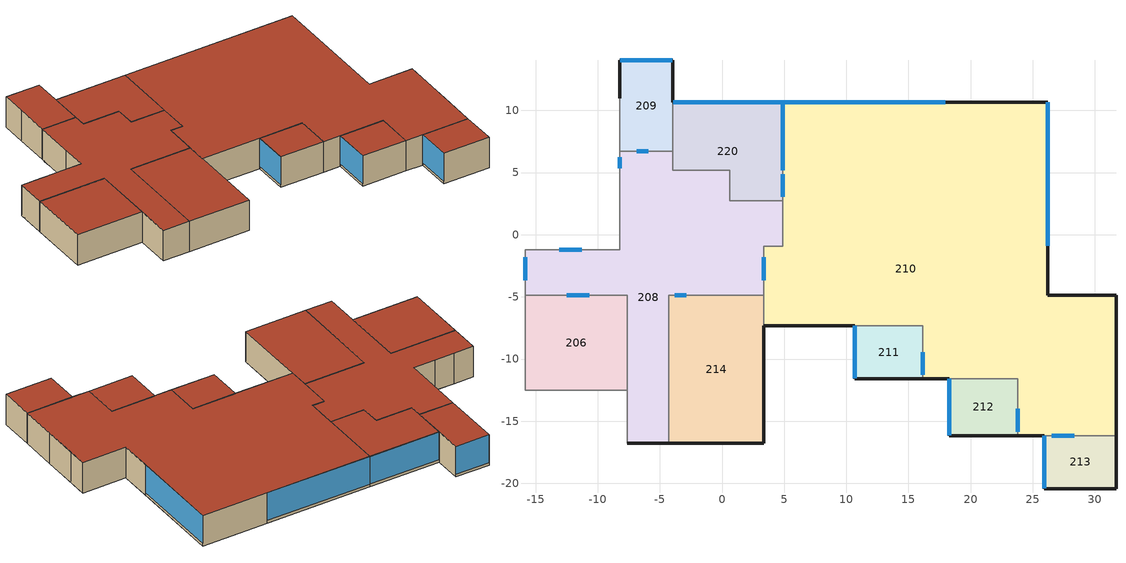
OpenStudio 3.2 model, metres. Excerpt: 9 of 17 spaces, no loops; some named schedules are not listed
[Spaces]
212
 floor ground: 23.77,-11.58 23.77,-16.15 18.29,-16.15 18.29,-11.58 z0
 wall outside: 18.29,-11.58 18.29,-16.15 23.77,-16.15 z0:3.96
 wall to 210: 23.77,-16.15 23.77,-11.58 18.29,-11.58 z0:3.96
 window: 18.29,-11.61 18.29,-16.13 z0.33:3.94
 window inside (Interior Window): 23.77,-15.85 23.77,-14.02 z0:2.03
 roof outside: 23.77,-16.15 23.77,-11.58 18.29,-11.58 18.29,-16.15 z3.96
209
 floor ground: -3.96,14.02 -3.96,6.71 -8.23,6.71 -8.23,14.02 z0
 wall outside: -3.96,10.67 -3.96,14.02 -8.23,14.02 -8.23,10.97 z0:3.96
 wall to 208: -8.23,6.71 -3.96,6.71 z0:3.96
 wall to 201: -8.23,10.97 -8.23,6.71 z0:3.96
 wall to 220: -3.96,6.71 -3.96,10.67 z0:3.96
 window: -3.99,14.02 -8.2,14.02 z0.33:3.94
 window inside (Interior Window): -6.86,6.71 -5.94,6.71 z0:2.03
 roof outside: -3.96,6.71 -3.96,14.02 -8.23,14.02 -8.23,6.71 z3.96
206
 floor ground: -7.62,-4.88 -7.62,-12.5 -15.85,-12.5 -15.85,-4.88 z0
 wall to 208: -7.62,-12.5 -7.62,-4.88 -8.23,-4.88 -15.85,-4.88 z0:3.96
 wall to 2005: -15.85,-4.88 -15.85,-12.5 z0:3.96
 wall to 2006: -15.85,-12.5 -7.62,-12.5 z0:3.96
 window inside (Interior Window): -10.67,-4.88 -12.5,-4.88 z0:2.03
 roof outside: -7.62,-12.5 -7.62,-4.88 -15.85,-4.88 -15.85,-12.5 z3.96
208
 floor ground: -3.96,6.71 -3.96,5.18 0.61,5.18 0.61,2.74 4.88,2.74 4.88,-0.91 3.35,-0.91 3.35,-4.88 -4.27,-4.88 -4.27,-16.76 -7.62,-16.76 -7.62,-4.88 -15.85,-4.88 -15.85,-1.22 -8.23,-1.22 -8.23,6.71 z0
 wall outside: -7.62,-16.76 -4.27,-16.76 z0:3.96
 wall to 202: -8.23,1.83 -8.23,-1.22 -10.97,-1.22 -13.41,-1.22 -15.85,-1.22 z0:3.96
 wall to 220: 4.88,2.74 0.61,2.74 0.61,5.18 -3.96,5.18 -3.96,6.71 z0:3.96
 wall to 210: 3.35,-4.88 3.35,-0.91 4.88,-0.91 4.88,2.74 z0:3.96
 wall to 214: -4.27,-16.76 -4.27,-4.88 -3.96,-4.88 3.35,-4.88 z0:3.96
 wall to 201: -8.23,6.71 -8.23,1.83 z0:3.96
 wall to 2006: -7.62,-12.5 -7.62,-16.76 z0:3.96
 wall to 2003: -15.85,-1.22 -15.85,-4.88 z0:3.96
 window inside (Interior Window): -3.81,-4.88 -2.9,-4.88 / -8.23,6.25 -8.23,5.33 / -11.28,-1.22 -13.11,-1.22 / 3.35,-3.66 3.35,-1.83 / -15.85,-1.83 -15.85,-3.66 z0:2.03
 roof outside: -4.27,-16.76 -4.27,-4.88 3.35,-4.88 3.35,-0.91 4.88,-0.91 4.88,2.74 0.61,2.74 0.61,5.18 -3.96,5.18 -3.96,6.71 -8.23,6.71 -8.23,-1.22 -15.85,-1.22 -15.85,-4.88 -7.62,-4.88 -7.62,-16.76 z3.96
210
 floor ground: 26.21,10.67 26.21,-4.88 31.7,-4.88 31.7,-16.15 23.77,-16.15 23.77,-11.58 16.15,-11.58 16.15,-7.32 3.35,-7.32 3.35,-0.91 4.88,-0.91 4.88,10.67 z0
 wall outside: 3.35,-7.32 10.67,-7.32 / 16.15,-11.58 18.29,-11.58 / 23.77,-16.15 25.91,-16.15 / 31.7,-16.15 31.7,-11.58 31.7,-7.32 31.7,-4.88 26.21,-4.88 26.21,-0.91 26.21,10.67 17.98,10.67 4.88,10.67 z0:3.96
 wall to 214: 3.35,-4.88 3.35,-7.32 z0:3.96
 wall to 211: 10.67,-7.32 16.15,-7.32 16.15,-11.58 z0:3.96
 wall to 220: 4.88,10.67 4.88,5.18 4.88,2.74 z0:3.96
 wall to 213: 25.91,-16.15 31.7,-16.15 z0:3.96
 window inside (Interior Window): 16.15,-9.45 16.15,-11.28 / 4.88,4.88 4.88,3.05 / 26.52,-16.15 28.35,-16.15 z0:2.03
 window inside: 4.88,10.64 4.88,5.21 z0.34:3.94
 window: 26.21,-0.89 26.21,10.64 / 17.96,10.67 4.9,10.67 z0.36:3.94
 roof outside: 31.7,-16.15 31.7,-4.88 26.21,-4.88 26.21,10.67 4.88,10.67 4.88,-0.91 3.35,-0.91 3.35,-7.32 16.15,-7.32 16.15,-11.58 23.77,-11.58 23.77,-16.15 z3.96
211
 floor ground: 16.15,-7.32 16.15,-11.58 10.67,-11.58 10.67,-7.32 z0
 wall outside: 10.67,-7.32 10.67,-11.58 16.15,-11.58 z0:3.96
 window: 10.67,-7.34 10.67,-11.56 z0.33:3.94
 roof outside: 16.15,-11.58 16.15,-7.32 10.67,-7.32 10.67,-11.58 z3.96
213
 floor ground: 31.7,-16.15 31.7,-20.42 25.91,-20.42 25.91,-16.15 z0
 wall outside: 25.91,-16.15 25.91,-20.42 31.7,-20.42 31.7,-16.15 z0:3.96
 window: 25.91,-16.18 25.91,-20.4 z0.33:3.94
 roof outside: 31.7,-20.42 31.7,-16.15 25.91,-16.15 25.91,-20.42 z3.96
214
 floor ground: 3.35,-4.88 3.35,-16.76 -4.27,-16.76 -4.27,-4.88 z0
 wall outside: -4.27,-16.76 3.35,-16.76 3.35,-7.32 z0:3.96
 roof outside: 3.35,-16.76 3.35,-4.88 -4.27,-4.88 -4.27,-16.76 z3.96
220
 floor ground: 4.88,10.67 4.88,2.74 0.61,2.74 0.61,5.18 -3.96,5.18 -3.96,10.67 z0
 wall outside: 4.88,10.67 -3.96,10.67 z0:3.96
 window: 4.85,10.67 -3.94,10.67 z0.35:3.94
 roof outside: 4.88,2.74 4.88,10.67 -3.96,10.67 -3.96,5.18 0.61,5.18 0.61,2.74 z3.96
[Site]
Greenville-Spartanburg Intl AP: Latitude {deg}=34.9; Longitude {deg}=-82.217; Time Zone {hr}=-5; Elevation {m}=292
[ClimateZones]
Climate Zone Institution Name 1=ASHRAE; Climate Zone Document Name 1=ANSI/ASHRAE Standard 169; Climate Zone Document Year 1=2006; Climate Zone Value 1=3A; Climate Zone Institution Name 2=CEC; Climate Zone Document Name 2=California Climate Zone Descriptions; Climate Zone Document Year 2=1995
[Building]
Building 1: North Axis {deg}=71.5; Space Type=189.1-2009 - Office - WholeBuilding - Lg Office - CZ1-3; Default Construction Set=189.1-2009 - CZ3 - Office 1; Default Schedule Set=189.1-2009 - Office - WholeBuilding - Lg Office - CZ1-3 Schedule Set 1
[SizingPeriod:DesignDay]
Sizing Period Design Day 1: Maximum Dry-Bulb Temperature {C}=23; Daily Dry-Bulb Temperature Range {deltaC}=0; Humidity Indicating Conditions at Maximum Dry-Bulb=23; Barometric Pressure {Pa}=31000; Wind Speed {m/s}=0; Wind Direction {deg}=0; Sky Clearness=0; Snow Indicator=0; Day of Month=31; Month=3; Day Type=SummerDesignDay; Daylight Saving Time Indicator=0; Humidity Indicating Type=WetBulb; Dry-Bulb Temperature Range Modifier Type=DefaultMultipliers; Solar Model Indicator=ASHRAEClearSky
[DefaultConstructionSet] Interior Partition Construction=Interior Partition
Name | Default Exterior Surface Constructions | Default Interior Surface Constructions | Default Ground Contact Surface Constructions | Default Exterior SubSurface Constructions | Default Interior SubSurface Constructions
189.1-2009 - CZ3 - Office | Default Surface Constructions 10 | Default Surface Constructions 11 | Default Surface Constructions 12 | Default Sub Surface Constructions 7 | Default Sub Surface Constructions 8
189.1-2009 - CZ3 - Office 1 | Default Surface Constructions 7 | Default Surface Constructions 8 | Default Surface Constructions 9 | Default Sub Surface Constructions 5 | Default Sub Surface Constructions 6
[Construction]
Interior Partition; Interior Door: G05 25mm wood
ExtSlabCarpet 4in ClimateZone 1-8: MAT-CC05 4 HW CONCRETE, CP02 CARPET PAD
ASHRAE 189.1-2009 ExtWall Mass ClimateZone 3: 1IN Stucco, 8IN Concrete HW, Wall Insulation [36], 1/2IN Gypsum
ASHRAE 189.1-2009 ExtRoof IEAD ClimateZone 2-5: Roof Membrane, Roof Insulation [21], Metal Decking
Interior Floor: F16 Acoustic tile, F05 Ceiling air space resistance, M11 100mm lightweight concrete
Interior Wall: G01a 19mm gypsum board, F04 Wall air space resistance, G01a 19mm gypsum board
Interior Ceiling: M11 100mm lightweight concrete, F05 Ceiling air space resistance, F16 Acoustic tile
ASHRAE 189.1-2009 ExtWindow ClimateZone 3: Theoretical Glass [202]
Exterior Door: F08 Metal surface, I01 25mm insulation board
Interior Window: Clear 3mm
[Material] Thermal Absorptance=0.9
Name | Roughness | Thickness {m} | Conductivity {W/m-K} | Density {kg/m3} | Specific Heat {J/kg-K} | Solar Absorptance | Visible Absorptance
G05 25mm wood | MediumSmooth | 0.0254 | 0.15 | 608 | 1630 | 0.5 | 0.5
MAT-CC05 4 HW CONCRETE | Rough | 0.1016 | 1.311 | 2240 | 836.8 | 0.85 | 0.85
1IN Stucco | Smooth | 0.0253 | 0.6918 | 1858 | 837 | 0.92 | 0.92
8IN Concrete HW | MediumRough | 0.2033 | 1.7296 | 2243 | 837 | 0.65 | 0.65
Wall Insulation [36] | MediumRough | 0.0566 | 0.0432 | 91 | 837 | 0.5 | 0.5
1/2IN Gypsum | Smooth | 0.0127 | 0.16 | 784.9 | 830 | 0.4 | 0.4
Roof Membrane | VeryRough | 0.0095 | 0.16 | 1121.29 | 1460 | 0.7 | 0.7
Roof Insulation [21] | MediumRough | 0.2105 | 0.049 | 265 | 836.8 | 0.7 | 0.7
Metal Decking | MediumSmooth | 0.0015 | 45.006 | 7680 | 418.4 | 0.6 | 0.6
F16 Acoustic tile | MediumSmooth | 0.0191 | 0.06 | 368 | 590 | 0.3 | 0.3
M11 100mm lightweight concrete | MediumRough | 0.1016 | 0.53 | 1280 | 840 | 0.5 | 0.5
G01a 19mm gypsum board | MediumSmooth | 0.019 | 0.16 | 800 | 1090 | 0.4 | 0.4
F08 Metal surface | Smooth | 0.0008 | 45.28 | 7824 | 500 | 0.7 | 0.7
I01 25mm insulation board | MediumRough | 0.0254 | 0.03 | 43 | 1210 | 0.6 | 0.6
[Material:NoMass]
CP02 CARPET PAD: Roughness=Smooth; Thermal Resistance {m2-K/W}=0.1; Thermal Absorptance=0.9; Solar Absorptance=0.8; Visible Absorptance=0.8
[Material:AirGap]
Name | Thermal Resistance {m2-K/W}
F05 Ceiling air space resistance | 0.18
F04 Wall air space resistance | 0.15
[WindowMaterial:Glazing] Optical Data Type=SpectralAverage; Thickness {m}=0.003; Back Side Solar Reflectance at Normal Incidence=0; Back Side Visible Reflectance at Normal Incidence=0; Infrared Transmittance at Normal Incidence=0; Dirt Correction Factor for Solar and Visible Transmittance=1; Solar Diffusing=No
Name | Solar Transmittance at Normal Incidence | Front Side Solar Reflectance at Normal Incidence | Visible Transmittance at Normal Incidence | Front Side Visible Reflectance at Normal Incidence | Front Side Infrared Hemispherical Emissivity | Back Side Infrared Hemispherical Emissivity | Conductivity {W/m-K}
Theoretical Glass [202] | 0.2325 | 0.7175 | 0.3192 | 0.6308 | 0.9 | 0.9 | 0.0192
Clear 3mm | 0.837 | 0.075 | 0.898 | 0.081 | 0.84 | 0.84 | 0.9
[DefaultSurfaceConstructions]
Name | Floor Construction | Wall Construction | Roof Ceiling Construction
Default Surface Constructions 10; Default Surface Constructions 7 | ExtSlabCarpet 4in ClimateZone 1-8 | ASHRAE 189.1-2009 ExtWall Mass ClimateZone 3 | ASHRAE 189.1-2009 ExtRoof IEAD ClimateZone 2-5
Default Surface Constructions 11; Default Surface Constructions 8 | Interior Floor | Interior Wall | Interior Ceiling
Default Surface Constructions 12; Default Surface Constructions 9 | ExtSlabCarpet 4in ClimateZone 1-8 | ExtSlabCarpet 4in ClimateZone 1-8 | ExtSlabCarpet 4in ClimateZone 1-8
[DefaultSubSurfaceConstructions]
Name | Fixed Window Construction | Operable Window Construction | Door Construction | Glass Door Construction | Tubular Daylight Dome Construction | Tubular Daylight Diffuser Construction
Default Sub Surface Constructions 7 | ASHRAE 189.1-2009 ExtWindow ClimateZone 3 | ASHRAE 189.1-2009 ExtWindow ClimateZone 3 | Exterior Door | Interior Window | Interior Window | Interior Window
Default Sub Surface Constructions 8; Default Sub Surface Constructions 6 | Interior Window | Interior Window | Interior Door
Default Sub Surface Constructions 5 | ASHRAE 189.1-2009 ExtWindow ClimateZone 3 | ASHRAE 189.1-2009 ExtWindow ClimateZone 3 | Exterior Door |  | Interior Window | Interior Window
[Space] Default Construction Set=189.1-2009 - CZ3 - Office; Building Story=Story 1
Name | Space Type | Thermal Zone
210 | 189.1-2009 - Office - OpenOffice - CZ1-3 | Thermal Zone 1
209; 220; 214 | 189.1-2009 - Office - Conference - CZ1-3 | Thermal Zone 3
208 | 189.1-2009 - Office - Lobby - CZ1-3 | Thermal Zone 4
211; 212; 213 | 189.1-2009 - Office - ClosedOffice - CZ1-3 | Thermal Zone 2
206 | 189.1-2009 - Office - Lobby - CZ1-3 | Thermal Zone 6
[BuildingStory]
Story 1: Nominal Z Coordinate {m}=0; Nominal Floor to Floor Height {m}=2.4384; Nominal Floor to Ceiling Height {m}=2.4384
[ThermostatSetpoint:DualSetpoint] Heating Setpoint Temperature Schedule=HVAC; Cooling Setpoint Temperature Schedule=HVAC
Thermostat Setpoint Dual Setpoint 2; Thermostat Setpoint Dual Setpoint 3; Thermostat Setpoint Dual Setpoint 10; Thermostat Setpoint Dual Setpoint 11; Thermostat Setpoint Dual Setpoint 13
[ZoneControl:Humidistat]
Zone Control Humidistat 2; Zone Control Humidistat 3; Zone Control Humidistat 10; Zone Control Humidistat 11; Zone Control Humidistat 13
[ThermalZone] Multiplier=1; Use Ideal Air Loads=No
Name | Thermostat | Humidistat
Thermal Zone 3 | Thermostat Setpoint Dual Setpoint 10 | Zone Control Humidistat 10
Thermal Zone 2 | Thermostat Setpoint Dual Setpoint 3 | Zone Control Humidistat 3
Thermal Zone 6 | Thermostat Setpoint Dual Setpoint 13 | Zone Control Humidistat 13
Thermal Zone 4 | Thermostat Setpoint Dual Setpoint 11 | Zone Control Humidistat 11
Thermal Zone 1 | Thermostat Setpoint Dual Setpoint 2 | Zone Control Humidistat 2
[DefaultScheduleSet]
Name | Number of People Schedule | People Activity Level Schedule | Lighting Schedule | Electric Equipment Schedule | Infiltration Schedule
189.1-2009 - Office - WholeBuilding - Lg Office - CZ1-3 Schedule Set; 189.1-2009 - Office - WholeBuilding - Lg Office - CZ1-3 Schedule Set 1 | Large Office Bldg Occ | Large Office Activity | Large Office Bldg Light | Large Office Bldg Equip | Large Office Infil Quarter On
189.1-2009 - Office - Conference - CZ1-3 Schedule Set; 189.1-2009 - Office - Lobby - CZ1-3 Schedule Set | Office Misc Occ | Office Activity | Office Bldg Light | Office Bldg Equip | Office Infil Quarter On
189.1-2009 - Office - ClosedOffice - CZ1-3 Schedule Set; 189.1-2009 - Office - OpenOffice - CZ1-3 Schedule Set | Office Work Occ | Office Activity | Office Bldg Light | Office Bldg Equip | Office Infil Quarter On
[SpaceType] Default Construction Set=189.1-2009 - CZ3 - Office; Standards Building Type=Office
Name | Default Schedule Set | Design Specification Outdoor Air Object | Standards Space Type
189.1-2009 - Office - Conference - CZ1-3 | 189.1-2009 - Office - Conference - CZ1-3 Schedule Set | 189.1-2009 - Office - Conference - CZ1-3 Ventilation | Conference
189.1-2009 - Office - ClosedOffice - CZ1-3 | 189.1-2009 - Office - ClosedOffice - CZ1-3 Schedule Set | 189.1-2009 - Office - ClosedOffice - CZ1-3 Ventilation | ClosedOffice
189.1-2009 - Office - Lobby - CZ1-3 | 189.1-2009 - Office - Lobby - CZ1-3 Schedule Set | 189.1-2009 - Office - Lobby - CZ1-3 Ventilation | Lobby
189.1-2009 - Office - OpenOffice - CZ1-3 | 189.1-2009 - Office - OpenOffice - CZ1-3 Schedule Set | 189.1-2009 - Office - OpenOffice - CZ1-3 Ventilation | OpenOffice
189.1-2009 - Office - WholeBuilding - Lg Office - CZ1-3 | 189.1-2009 - Office - WholeBuilding - Lg Office - CZ1-3 Schedule Set | 189.1-2009 - Office - WholeBuilding - Lg Office - CZ1-3 Ventilation | WholeBuilding - Lg Office
[DesignSpecification:OutdoorAir] Outdoor Air Method=Sum
Name | Outdoor Air Flow per Person {m3/s-person}
189.1-2009 - Office - Conference - CZ1-3 Ventilation; 189.1-2009 - Office - ClosedOffice - CZ1-3 Ventilation; 189.1-2009 - Office - OpenOffice - CZ1-3 Ventilation; 189.1-2009 - Office - WholeBuilding - Lg Office - CZ1-3 Ventilation | 0.00943895
189.1-2009 - Office - Lobby - CZ1-3 Ventilation | 0.00707921
[People] Multiplier=1
Name | People Definition | Space or SpaceType
189.1-2009 - Office - Conference - CZ1-3 People | 189.1-2009 - Office - Conference - CZ1-3 People Definition | 189.1-2009 - Office - Conference - CZ1-3
189.1-2009 - Office - ClosedOffice - CZ1-3 People | 189.1-2009 - Office - ClosedOffice - CZ1-3 People Definition | 189.1-2009 - Office - ClosedOffice - CZ1-3
189.1-2009 - Office - Lobby - CZ1-3 People | 189.1-2009 - Office - Lobby - CZ1-3 People Definition | 189.1-2009 - Office - Lobby - CZ1-3
189.1-2009 - Office - OpenOffice - CZ1-3 People | 189.1-2009 - Office - OpenOffice - CZ1-3 People Definition | 189.1-2009 - Office - OpenOffice - CZ1-3
189.1-2009 - Office - WholeBuilding - Lg Office - CZ1-3 People | 189.1-2009 - Office - WholeBuilding - Lg Office - CZ1-3 People Definition | 189.1-2009 - Office - WholeBuilding - Lg Office - CZ1-3
[People:Definition] Number of People Calculation Method=People/Area; Fraction Radiant=0.3
Name | People per Space Floor Area {person/m2}
189.1-2009 - Office - Conference - CZ1-3 People Definition | 0.538196
189.1-2009 - Office - ClosedOffice - CZ1-3 People Definition | 0.0511286
189.1-2009 - Office - Lobby - CZ1-3 People Definition | 0.107639
189.1-2009 - Office - OpenOffice - CZ1-3 People Definition | 0.0565105
189.1-2009 - Office - WholeBuilding - Lg Office - CZ1-3 People Definition | 0.0538196
[Lights]
Name | Lights Definition | Space or SpaceType
189.1-2009 - Office - Conference - CZ1-3 Lights | 189.1-2009 - Office - Conference - CZ1-3 Lights Definition | 189.1-2009 - Office - Conference - CZ1-3
189.1-2009 - Office - ClosedOffice - CZ1-3 Lights | 189.1-2009 - Office - ClosedOffice - CZ1-3 Lights Definition | 189.1-2009 - Office - ClosedOffice - CZ1-3
189.1-2009 - Office - Lobby - CZ1-3 Lights | 189.1-2009 - Office - Lobby - CZ1-3 Lights Definition | 189.1-2009 - Office - Lobby - CZ1-3
189.1-2009 - Office - OpenOffice - CZ1-3 Lights | 189.1-2009 - Office - OpenOffice - CZ1-3 Lights Definition | 189.1-2009 - Office - OpenOffice - CZ1-3
189.1-2009 - Office - WholeBuilding - Lg Office - CZ1-3 Lights | 189.1-2009 - Office - WholeBuilding - Lg Office - CZ1-3 Lights Definition | 189.1-2009 - Office - WholeBuilding - Lg Office - CZ1-3
[Lights:Definition] Design Level Calculation Method=Watts/Area
Name | Watts per Space Floor Area {W/m2}
189.1-2009 - Office - Conference - CZ1-3 Lights Definition; 189.1-2009 - Office - Lobby - CZ1-3 Lights Definition | 12.5938
189.1-2009 - Office - ClosedOffice - CZ1-3 Lights Definition; 189.1-2009 - Office - OpenOffice - CZ1-3 Lights Definition | 10.6563
189.1-2009 - Office - WholeBuilding - Lg Office - CZ1-3 Lights Definition | 9.68752
[ElectricEquipment]
Name | Electric Equipment Definition | Space or SpaceType
189.1-2009 - Office - Conference - CZ1-3 Electric Equipment | 189.1-2009 - Office - Conference - CZ1-3 Electric Equipment Definition | 189.1-2009 - Office - Conference - CZ1-3
189.1-2009 - Office - ClosedOffice - CZ1-3 Electric Equipment | 189.1-2009 - Office - ClosedOffice - CZ1-3 Electric Equipment Definition | 189.1-2009 - Office - ClosedOffice - CZ1-3
189.1-2009 - Office - Lobby - CZ1-3 Electric Equipment | 189.1-2009 - Office - Lobby - CZ1-3 Electric Equipment Definition | 189.1-2009 - Office - Lobby - CZ1-3
189.1-2009 - Office - OpenOffice - CZ1-3 Electric Equipment | 189.1-2009 - Office - OpenOffice - CZ1-3 Electric Equipment Definition | 189.1-2009 - Office - OpenOffice - CZ1-3
189.1-2009 - Office - WholeBuilding - Lg Office - CZ1-3 Electric Equipment | 189.1-2009 - Office - WholeBuilding - Lg Office - CZ1-3 Electric Equipment Definition | 189.1-2009 - Office - WholeBuilding - Lg Office - CZ1-3
[ElectricEquipment:Definition] Design Level Calculation Method=Watts/Area
Name | Watts per Space Floor Area {W/m2}
189.1-2009 - Office - Conference - CZ1-3 Electric Equipment Definition | 3.98265
189.1-2009 - Office - ClosedOffice - CZ1-3 Electric Equipment Definition | 6.8889
189.1-2009 - Office - Lobby - CZ1-3 Electric Equipment Definition | 0.753474
189.1-2009 - Office - OpenOffice - CZ1-3 Electric Equipment Definition | 7.64238
189.1-2009 - Office - WholeBuilding - Lg Office - CZ1-3 Electric Equipment Definition | 5.81251
[SpaceInfiltration:DesignFlowRate] Design Flow Rate Calculation Method=Flow/ExteriorArea; Flow per Exterior Surface Area {m3/s-m2}=0.00030226
Name | Space or SpaceType
189.1-2009 - Office - Conference - CZ1-3 Infiltration | 189.1-2009 - Office - Conference - CZ1-3
189.1-2009 - Office - ClosedOffice - CZ1-3 Infiltration | 189.1-2009 - Office - ClosedOffice - CZ1-3
189.1-2009 - Office - Lobby - CZ1-3 Infiltration | 189.1-2009 - Office - Lobby - CZ1-3
189.1-2009 - Office - OpenOffice - CZ1-3 Infiltration | 189.1-2009 - Office - OpenOffice - CZ1-3
189.1-2009 - Office - WholeBuilding - Lg Office - CZ1-3 Infiltration | 189.1-2009 - Office - WholeBuilding - Lg Office - CZ1-3
[Schedule:Ruleset]
Name | Default Day Schedule | Summer Design Day Schedule | Winter Design Day Schedule
Large Office Bldg Occ | Large Office Bldg Occ Default Schedule | Large Office Bldg Occ Summer Design Day | Large Office Bldg Occ Winter Design Day
Large Office Activity | Large Office Activity Default Schedule | Large Office Activity Summer Design Day | Large Office Activity Winter Design Day
Large Office Bldg Light | Large Office Bldg Light Default Schedule | Large Office Bldg Light Summer Design Day | Large Office Bldg Light Winter Design Day
Large Office Bldg Equip | Large Office Bldg Equip Default Schedule | Large Office Bldg Equip Summer Design Day | Large Office Bldg Equip Winter Design Day
Large Office Infil Quarter On | Large Office Infil Quarter On Default Schedule | Large Office Infil Quarter On Summer Design Day | Large Office Infil Quarter On Winter Design Day
HVAC | Schedule Day 1
Office Misc Occ | Office Bldg Occ Default Schedule 1 | Office Bldg Occ Summer Design Day 1 | Office Bldg Occ Winter Design Day 1
Office Activity | Office Activity Default Schedule | Office Activity Summer Design Day | Office Activity Winter Design Day
Office Bldg Light | Office Bldg Light Default Schedule | Office Bldg Light Summer Design Day | Office Bldg Light Winter Design Day
Office Bldg Equip | Office Bldg Equip Default Schedule | Office Bldg Equip Summer Design Day | Office Bldg Equip Winter Design Day
Office Infil Quarter On | Office Infil Quarter On Default Schedule | Office Infil Quarter On Summer Design Day | Office Infil Quarter On Winter Design Day
Office Work Occ | Office Bldg Occ Default Schedule | Office Bldg Occ Summer Design Day | Office Bldg Occ Winter Design Day
[Schedule:Day]
Schedule Day 1: 24, 0, 22.2222
Office Bldg Occ Default Schedule 1: 6, 0, 0, 7, 0, 0.1, 8, 0, 0.2, 20, 0, 0.4, 22, 0, 0.1, 24, 0, 0.05
Office Bldg Occ Summer Design Day 1; Office Bldg Occ Summer Design Day: 6, 0, 0, 22, 0, 1, 24, 0, 0.05
Office Bldg Occ Winter Design Day 1; Office Bldg Light Winter Design Day; Office Bldg Equip Winter Design Day; Office Bldg Occ Winter Design Day: 24, 0, 0
Office Activity Default Schedule; Office Activity Summer Design Day; Office Activity Winter Design Day: 24, 0, 132
Office Bldg Light Default Schedule: 5, 0, 0.05, 7, 0, 0.1, 8, 0, 0.3, 17, 0, 0.9, 18, 0, 0.7, 20, 0, 0.5, 22, 0, 0.3, 23, 0, 0.1, 24, 0, 0.05
Office Bldg Light Summer Design Day; Office Bldg Equip Summer Design Day: 24, 0, 1
Office Bldg Equip Default Schedule: 8, 0, 0.4, 12, 0, 0.9, 13, 0, 0.8, 17, 0, 0.9, 18, 0, 0.8, 20, 0, 0.6, 22, 0, 0.5, 24, 0, 0.4
Office Infil Quarter On Default Schedule; Office Infil Quarter On Summer Design Day: 6, 0, 1, 22, 0, 0.25, 24, 0, 1
Office Infil Quarter On Winter Design Day: 6, 0, 1, 18, 0, 0.25, 24, 0, 1
Office Bldg Occ Default Schedule: 6, 0, 0, 7, 0, 0.1, 8, 0, 0.2, 12, 0, 0.85, 13, 0, 0.5, 17, 0, 0.85, 18, 0, 0.7, 20, 0, 0.4, 22, 0, 0.1, 24, 0, 0.05
[Schedule:Rule] Apply Monday=No; Apply Tuesday=No; Apply Wednesday=No; Apply Thursday=No; Apply Friday=No; Date Specification Type=DateRange; Start Month=1; Start Day=1; End Month=12; End Day=31
Name | Schedule Ruleset | Rule Order | Day Schedule | Apply Sunday | Apply Saturday
Office Misc Occ Rule 1 | Office Misc Occ | 0 | Office Bldg Occ Rule 1 Day Schedule 1 | Yes | No
Office Misc Occ Rule 2 | Office Misc Occ | 1 | Office Bldg Occ Rule 2 Day Schedule 1 | No | Yes
Office Bldg Light Rule 1 | Office Bldg Light | 0 | Office Bldg Light Rule 1 Day Schedule | Yes | No
Office Bldg Light Rule 2 | Office Bldg Light | 1 | Office Bldg Light Rule 2 Day Schedule | No | Yes
Office Bldg Equip Rule 1 | Office Bldg Equip | 0 | Office Bldg Equip Rule 1 Day Schedule | Yes | No
Office Bldg Equip Rule 2 | Office Bldg Equip | 1 | Office Bldg Equip Rule 2 Day Schedule | No | Yes
Office Infil Quarter On Rule 1 | Office Infil Quarter On | 0 | Office Infil Quarter On Rule 1 Day Schedule | Yes | No
Office Infil Quarter On Rule 2 | Office Infil Quarter On | 1 | Office Infil Quarter On Rule 2 Day Schedule | No | Yes
Office Work Occ Rule 1 | Office Work Occ | 0 | Office Bldg Occ Rule 1 Day Schedule | Yes | No
Office Work Occ Rule 2 | Office Work Occ | 1 | Office Bldg Occ Rule 2 Day Schedule | No | Yes
